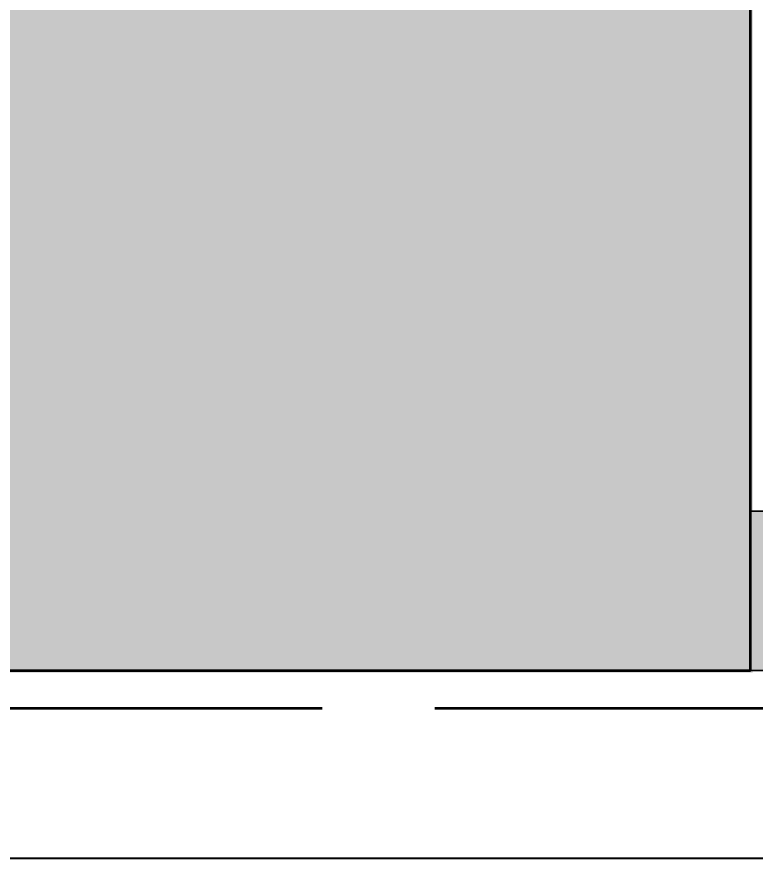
# Model space of a CAD drawing. Header units: millimetres. Extents: x -6059 to 136424, y -4267 to 4144.
# Drawn here: x 132710 to 133405, y -176 to 615 of the extents above; entities that cross this region are included whole.
import ezdxf

# ---------------------------------------------------------------- set-up
doc = ezdxf.new("R2010")
doc.units = ezdxf.units.MM
doc.linetypes.add('DASH_494_106', pattern=[599.722222, 493.888889, -105.833333])
for name, color, linetype in [('GEOFAB', 5, 'Continuous'), ('MODULE_ART', 7, 'Continuous'), ('PIPES', 7, 'Continuous'), ('TANK', 7, 'Continuous')]:
    doc.layers.add(name, color=color, linetype=linetype)

# ---------------------------------------------------------------- blocks, each defined once
blk = doc.blocks.new('atlancube_face')
at = {"true_color": 0x000000}
blk.add_solid([(-1.79, -1.79), (1151.79, -1.79), (-1.79, 781.79), (1151.79, 781.79)], dxfattribs=at)

msp = doc.modelspace()

# ---------------------------------------------------------------- linework, layer by layer
at = {"layer": 'GEOFAB', "color": 6, "lineweight": 40}
msp.add_line((-176.39, -176.39), (133576.39, -176.39), dxfattribs=at)
at = {"layer": 'GEOFAB', "color": 5, "linetype": 'DASH_494_106', "lineweight": 53}
msp.add_lwpolyline([(-35.28, -35.28), (133435.28, -35.28), (133435.28, 1595.28), (-35.28, 1595.28)], close=True, dxfattribs=at)
at = {"layer": 'PIPES', "lineweight": 35}
msp.add_lwpolyline([(133400, 0), (134105.56, 0), (134105.56, 150), (133400, 150)], close=True, dxfattribs=at)
at = {"layer": 'PIPES', "true_color": 0xbfbfbf}
msp.add_solid([(133400, 0), (134105.56, 0), (133400, 150), (134105.56, 150)], dxfattribs=at)
at = {"layer": 'TANK', "lineweight": 53}
msp.add_lwpolyline([(0, 0), (133400, 0), (133400, 1560), (0, 1560)], close=True, dxfattribs=at)

# ---------------------------------------------------------------- block references
at = {"layer": 'MODULE_ART'}
msp.add_blockref('atlancube_face', (132250, 0), dxfattribs=at)

doc.saveas('drawing.dxf')
